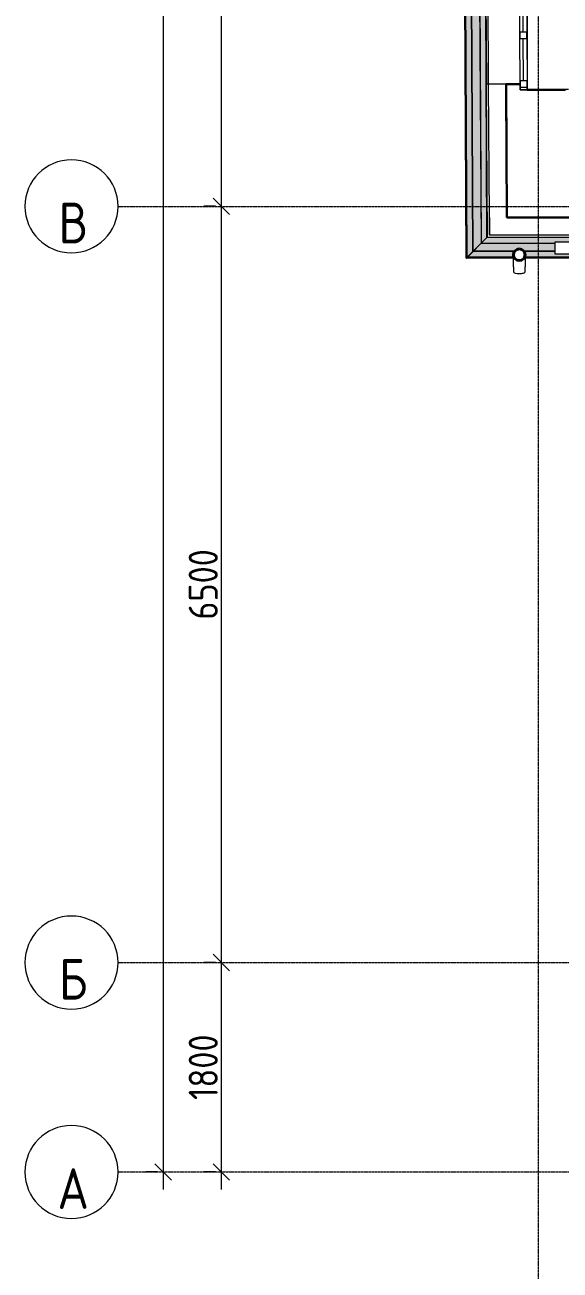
# Model space of a CAD drawing. Header units: millimetres. Extents: x -42533 to 645315, y 3457 to 82611.
# Drawn here: x 139425 to 144024, y 30647 to 41350 of the extents above; entities that cross this region are included whole.
import ezdxf

# ---------------------------------------------------------------- set-up
doc = ezdxf.new("R2010")
doc.units = ezdxf.units.MM
doc.linetypes.add('ADSK_Линия сетки', pattern=[25, 20, -2.5, 0, -2.5])
for name, color, linetype, lineweight in [('_ Окна', 7, 'Continuous', 9), ('Обобщенные модели', 7, 'Continuous', 18), ('Ограждение', 7, 'Continuous', 9), ('Окна', 7, 'Continuous', 9), ('Оси', 253, 'Continuous', 9), ('Перекрытие', 7, 'Continuous', 18), ('Размеры', 7, 'Continuous', 9), ('Стены наружные', 7, 'Continuous', 18), ('Стены несущие', 7, 'Continuous', 30), ('Стены отделка', 7, 'Continuous', 30), ('Стены штриховка', 7, 'Continuous', 9), ('ШТРИХОВКА', 252, 'Continuous', 15)]:
    doc.layers.add(name, color=color, linetype=linetype, lineweight=lineweight)
doc.styles.add('GOST Common', font='GOST_Common.ttf', dxfattribs={"width": 0.9, "height": 350})
doc.styles.add('GOST Common_1', font='GOST_Common.ttf', dxfattribs={"width": 0.9, "height": 250})
doc.dimstyles.new('ADSK_Основной_2_5_мм', dxfattribs={"dimscale": 304.8, "dimtxt": 251.428749, "dimasz": 0.463911, "dimexe": 0.492126, "dimexo": 0.492126, "dimgap": 0.098425, "dimtad": 1, "dimrnd": 0.01, "dimdsep": 46, "dimtxsty": 'GOST Common_1', "dimblk1": 'OBLIQUE', "dimblk2": 'OBLIQUE', "dimsah": 1, "dimcen": 0.09, "dimdle": 0.492126, "dimazin": 2, "dimtfac": 1, "dimtdec": 4, "dimtix": 1, "dimtmove": 0, "dimatfit": 3, "dimfxl": 1, "dimtvp": 1, "dimtolj": 1, "dimtzin": 0, "dimlwd": 20, "dimlwe": 20, "dimarcsym": 2})

# ---------------------------------------------------------------- blocks, each defined once
blk = doc.blocks.new('_Oblique')
at = {"color": 0, "linetype": 'ByBlock', "lineweight": -2}
blk.add_line((-0.5, -0.5), (0.5, 0.5), dxfattribs=at)
blk = doc.blocks.new('*D464')
at = {"layer": 'Defpoints', "color": 0, "transparency": 16777216}
for p in [(-8940, 43384), (-9040, 334), (-8940, 334)]:
    blk.add_point(p, dxfattribs=at)
at = {"layer": 'Размеры', "color": 0, "transparency": 16777216}
for p, q in [((-9040, 43534), (-9040, 184)), ((-9090, 43384), (-9190, 43384)), ((-9090, 334), (-9190, 334))]:
    blk.add_line(p, q, dxfattribs=at)
at = {"layer": 'Размеры', "color": 0, "transparency": 16777216, "xscale": 141.4, "yscale": 141.4, "zscale": 141.4}
for p, rotation in [((-9040, 43384), 90), ((-9040, 334), 270)]:
    blk.add_blockref('_Oblique', p, dxfattribs=dict(at, rotation=rotation))
at = {"layer": 'Размеры', "color": 0, "transparency": 16777216, "insert": (-9195, 21859), "char_height": 250, "width": 971.62, "attachment_point": 5, "rotation": 90, "style": 'GOST Common_1'}
blk.add_mtext('\\A1;43050', dxfattribs=at)
blk = doc.blocks.new('*D468')
at = {"layer": 'Defpoints', "color": 0, "transparency": 16777216}
for p in [(-8441, 13284), (-8541, 8634), (-8441, 8634)]:
    blk.add_point(p, dxfattribs=at)
at = {"layer": 'Размеры', "color": 0, "transparency": 16777216}
for p, q in [((-8541, 13434), (-8541, 8484)), ((-8591, 13284), (-8691, 13284)), ((-8591, 8634), (-8691, 8634))]:
    blk.add_line(p, q, dxfattribs=at)
at = {"layer": 'Размеры', "color": 0, "transparency": 16777216, "xscale": 141.4, "yscale": 141.4, "zscale": 141.4}
for p, rotation in [((-8541, 13284), 90), ((-8541, 8634), 270)]:
    blk.add_blockref('_Oblique', p, dxfattribs=dict(at, rotation=rotation))
at = {"layer": 'Размеры', "color": 0, "transparency": 16777216, "insert": (-8696, 10959), "char_height": 250, "width": 782.41, "attachment_point": 5, "rotation": 90, "style": 'GOST Common_1'}
blk.add_mtext('\\A1;4650', dxfattribs=at)
blk = doc.blocks.new('*D469')
at = {"layer": 'Defpoints', "color": 0, "transparency": 16777216}
for p in [(-8441, 8634), (-8541, 2134), (-8441, 2134)]:
    blk.add_point(p, dxfattribs=at)
at = {"layer": 'Размеры', "color": 0, "transparency": 16777216}
for p, q in [((-8541, 8784), (-8541, 1984)), ((-8591, 8634), (-8691, 8634)), ((-8591, 2134), (-8691, 2134))]:
    blk.add_line(p, q, dxfattribs=at)
at = {"layer": 'Размеры', "color": 0, "transparency": 16777216, "xscale": 141.4, "yscale": 141.4, "zscale": 141.4}
for p, rotation in [((-8541, 8634), 90), ((-8541, 2134), 270)]:
    blk.add_blockref('_Oblique', p, dxfattribs=dict(at, rotation=rotation))
at = {"layer": 'Размеры', "color": 0, "transparency": 16777216, "insert": (-8696, 5384), "char_height": 250, "width": 756.84, "attachment_point": 5, "rotation": 90, "style": 'GOST Common_1'}
blk.add_mtext('\\A1;6500', dxfattribs=at)
blk = doc.blocks.new('*D470')
at = {"layer": 'Defpoints', "color": 0, "transparency": 16777216}
for p in [(-8441, 2134), (-8541, 334), (-8441, 334)]:
    blk.add_point(p, dxfattribs=at)
at = {"layer": 'Размеры', "color": 0, "transparency": 16777216}
for p, q in [((-8541, 2284), (-8541, 184)), ((-8591, 2134), (-8691, 2134)), ((-8591, 334), (-8691, 334))]:
    blk.add_line(p, q, dxfattribs=at)
at = {"layer": 'Размеры', "color": 0, "transparency": 16777216, "xscale": 141.4, "yscale": 141.4, "zscale": 141.4}
for p, rotation in [((-8541, 2134), 90), ((-8541, 334), 270)]:
    blk.add_blockref('_Oblique', p, dxfattribs=dict(at, rotation=rotation))
at = {"layer": 'Размеры', "color": 0, "transparency": 16777216, "insert": (-8696, 1234), "char_height": 250, "width": 700.59, "attachment_point": 5, "rotation": 90, "style": 'GOST Common_1'}
blk.add_mtext('\\A1;1800', dxfattribs=at)
blk = doc.blocks.new('План 2 этажа')
at = {"lineweight": 9}
h = blk.add_hatch(dxfattribs=at)
h.set_pattern_fill('ANSI34', color=8, scale=20)
h.set_pattern_definition([(45, (686.36, 338.7), (-269.4077, 269.4077), []), (45, (776.16, 338.7), (-269.4077, 269.4077), []), (45, (865.96, 338.7), (-269.4077, 269.4077), []), (45, (955.77, 338.7), (-269.4077, 269.4077), [])])
h.paths.add_polyline_path([(44851.357, 8633.7), (44751.357, 8633.7), (44751.357, 5758.7), (44851.357, 5758.7), (44851.357, 5765.757)])
h.paths.add_polyline_path([(44851.357, 8965.757), (44141.357, 8965.757), (44141.357, 8865.757), (44751.357, 8865.757), (44751.357, 8633.7), (44851.357, 8633.7)])
h.paths.add_polyline_path([(43071.357, 8965.757), (42607.411, 8965.757), (42608.511, 8865.757), (43071.357, 8865.757)])
h.paths.add_polyline_path([(44839.469, 4703.7), (44851.357, 4703.7), (44851.357, 5758.7), (44751.357, 5758.7), (44751.357, 4703.7), (44826.357, 4703.7)])
h.paths.add_polyline_path([(38937.342, -5867.992), (39332.842, -5867.992), (39332.842, -5096.401), (38937.342, -5096.401)], flags=9)
h.paths.add_polyline_path([(487.342, -5523.806), (882.842, -5523.806), (882.842, -4752.215), (487.342, -4752.215)], flags=9)
h.paths.add_polyline_path([(3487.342, -5523.806), (3882.842, -5523.806), (3882.842, -4752.215), (3487.342, -4752.215)], flags=9)
h.paths.add_polyline_path([(7622.042, -5523.806), (8049.042, -5523.806), (8049.042, -4752.215), (7622.042, -4752.215)], flags=9)
h.paths.add_polyline_path([(10637.342, -5523.806), (11032.842, -5523.806), (11032.842, -4752.215), (10637.342, -4752.215)], flags=9)
h.paths.add_polyline_path([(18537.342, -5523.806), (18932.842, -5523.806), (18932.842, -4752.215), (18537.342, -4752.215)], flags=9)
h.paths.add_polyline_path([(31035.791, -5523.806), (31431.291, -5523.806), (31431.291, -4752.215), (31035.791, -4752.215)], flags=9)
h.paths.add_polyline_path([(42337.342, -5523.806), (42732.842, -5523.806), (42732.842, -4752.215), (42337.342, -4752.215)], flags=9)
h.paths.add_polyline_path([(49290.092, -5523.806), (49780.092, -5523.806), (49780.092, -4752.215), (49290.092, -4752.215)], flags=9)
h.paths.add_polyline_path([(-5981.158, -5523.806), (-5648.658, -5523.806), (-5648.658, -4752.215), (-5981.158, -4752.215)], flags=9)
h.paths.add_polyline_path([(55758.592, -5523.806), (56311.592, -5523.806), (56311.592, -4752.215), (55758.592, -4752.215)], flags=9)
h.paths.add_polyline_path([(-10042.694, -119.379), (-9584.194, -119.379), (-9584.194, 652.212), (-10042.694, 652.212)], flags=9)
h.paths.add_polyline_path([(-10026.944, 8180.621), (-9599.944, 8180.621), (-9599.944, 8952.212), (-10026.944, 8952.212)], flags=9)
h.paths.add_polyline_path([(-10011.644, 12830.621), (-9616.144, 12830.621), (-9616.144, 13602.212), (-10011.644, 13602.212)], flags=9)
h.paths.add_polyline_path([(-10042.694, 20130.621), (-9584.194, 20130.621), (-9584.194, 20902.212), (-10042.694, 20902.212)], flags=9)
h.paths.add_polyline_path([(-10011.644, 36430.621), (-9616.144, 36430.621), (-9616.144, 37202.212), (-10011.644, 37202.212)], flags=9)
h.paths.add_polyline_path([(-10058.894, 42930.621), (-9568.894, 42930.621), (-9568.894, 43702.212), (-10058.894, 43702.212)], flags=9)
h.paths.add_polyline_path([(-10026.944, 1680.621), (-9599.944, 1680.621), (-9599.944, 2452.212), (-10026.944, 2452.212)], flags=9)
h.paths.add_polyline_path([(46258.592, -5523.806), (46811.592, -5523.806), (46811.592, -4752.215), (46258.592, -4752.215)], flags=9)
at = {"layer": 'Ограждение', "transparency": 33554432}
for points in [[(-6435.835, 8187.492), (-6431.692, 8192.698), (-6496.046, 20732.028), (-6500.215, 20732.028), (-6435.836, 8187.693)], [(-6435.634, 8187.693), (-6257.957, 8367.29), (-6321.568, 20762.023), (-6500.163, 20761.106), (-6436.34, 8325.193)], [(-6257.952, 8366.29), (-6256.957, 8367.29), (-6257.957, 8367.29)]]:
    blk.add_hatch(color=8, dxfattribs=at).paths.add_polyline_path(points)
h = blk.add_hatch(color=8, dxfattribs=at)
h.paths.add_polyline_path([(-5676.243, 8187.693), (-35.537, 8187.693), (-13.608, 8209.719), (-13.608, 8316.342), (86.392, 8316.342), (86.392, 8310.156), (140.093, 8364.092), (140.078, 8366.29), (-6257.952, 8366.29), (-6435.634, 8187.693), (-6020.291, 8187.693), (-6029.186, 8206.164), (-6029.186, 8228.416), (-6019.531, 8248.464), (-5999.852, 8262.859), (-5980.439, 8267.29), (-5958.745, 8262.338), (-5941.348, 8248.464), (-5931.693, 8228.416), (-5931.693, 8206.164), (-5939.369, 8187.693), (-5931.693, 8187.693)])
h.paths.add_polyline_path([(-5176.243, 8224.591), (-5676.243, 8224.591), (-5676.243, 8324.591), (-5176.243, 8324.591)])
h = blk.add_hatch(color=8, dxfattribs=at)
h.paths.add_polyline_path([(-5939.621, 8187.492), (-35.537, 8187.693), (-31.587, 8191.661), (-5938.677, 8191.661), (-5940.685, 8187.492)])
h.paths.add_polyline_path([(-6435.634, 8187.492), (-6020.291, 8187.693), (-6022.201, 8191.661), (-6431.687, 8191.661), (-6435.835, 8187.492)])
at = {"layer": '_ Окна', "color": 8}
for p, q in [((-5946.021, 10134.276), (-5950.23, 10954.265)), ((-5943.866, 9714.281), (-5945.713, 10074.277)), ((-5913.558, 9654.436), (-5973.558, 9654.128))]:
    blk.add_line(p, q, dxfattribs=at)
at = {"layer": '_ Окна', "color": 8, "lineweight": 18}
for p, q in [((-5976.021, 10134.122), (-5916.022, 10134.43)), ((-5975.713, 10074.123), (-5976.021, 10134.122)), ((-5915.714, 10074.431), (-5975.713, 10074.123)), ((-5916.022, 10134.43), (-5915.714, 10074.431)), ((-5973.866, 9714.127), (-5913.866, 9714.435)), ((-5973.455, 9634.129), (-5973.866, 9714.127)), ((-5913.456, 9634.436), (-5973.455, 9634.129)), ((-5913.866, 9714.435), (-5913.456, 9634.436))]:
    blk.add_line(p, q, dxfattribs=at)
at = {"layer": 'Обобщенные модели', "color": 8}
for p, q in [((-6030.439, 8193.035), (-6030.439, 8196.205)), ((-6030.439, 8191.661), (-6030.439, 8192.876)), ((-6030.439, 8189.664), (-6030.439, 8190.992)), ((-5930.439, 8192.876), (-5930.439, 8191.661)), ((-5930.439, 8190.992), (-5930.439, 8189.243)), ((-6030.439, 8113.642), (-6030.439, 8071.138)), ((-5930.439, 8071.138), (-5930.439, 8113.642))]:
    blk.add_line(p, q, dxfattribs=at)
at = {"layer": 'Обобщенные модели', "color": 8, "flags": 128}
for points in [[(-6030.439, 8113.642), (-6030.439, 8119.31), (-6030.439, 8124.894), (-6030.439, 8130.387), (-6030.439, 8135.778), (-6030.439, 8141.06), (-6030.439, 8146.224), (-6030.439, 8151.261), (-6030.439, 8156.165), (-6030.439, 8160.926), (-6030.439, 8165.537), (-6030.439, 8169.991), (-6030.439, 8174.281), (-6030.439, 8178.399), (-6030.439, 8182.34), (-6030.439, 8186.097), (-6030.439, 8187.492)], [(-5930.439, 8197.29), (-5930.439, 8194.378), (-5930.439, 8192.876)], [(-5930.439, 8187.492), (-5930.439, 8183.926), (-5930.439, 8180.06), (-5930.439, 8176.015), (-5930.439, 8171.796), (-5930.439, 8167.409), (-5930.439, 8162.862), (-5930.439, 8158.163), (-5930.439, 8153.318), (-5930.439, 8148.335), (-5930.439, 8143.223), (-5930.439, 8137.989), (-5930.439, 8132.642), (-5930.439, 8127.191), (-5930.439, 8121.643), (-5930.439, 8116.009), (-5930.439, 8113.642)]]:
    blk.add_lwpolyline(points, dxfattribs=at)
at = {"layer": 'Обобщенные модели', "color": 8, "lineweight": 40}
for start, end in [(90, 270), (270, 90)]:
    blk.add_arc((-5980.439, 8217.29), 50, start, end, dxfattribs=at)
at = {"layer": 'Обобщенные модели', "color": 8}
for start, end in [(203.2523215, 208.6960041), (208.6960041, 210.194292), (211.0190146, 213.1760578), (215.3356938, 270), (270, 324.6643062), (326.8239422, 328.9809854), (329.805708, 331.3039959), (331.3039959, 336.7476785)]:
    blk.add_arc((-5980.439, 8217.29), 52, start, end, dxfattribs=at)
for start_param, end_param in [(3.141592654, 4.71238898), (4.71238898, 6.283185307)]:
    blk.add_ellipse((-5980.439, 8071.138), major_axis=(50, 0), ratio=0.309016994, start_param=start_param, end_param=end_param, dxfattribs=at)
at = {"layer": 'Ограждение', "color": 8}
for p, q in [((-6435.835, 8187.492), (-6500.215, 20732.028)), ((-6435.634, 8187.693), (-6500.163, 20761.106)), ((-6434.687, 8188.645), (-6499.061, 20732.028)), ((-6434.559, 8188.774), (-6498.933, 20732.028)), ((-6434.368, 8188.966), (-6498.89, 20761.113)), ((-6434.092, 8189.243), (-6498.464, 20732.028)), ((-6432.352, 8190.992), (-6496.714, 20732.028)), ((-6432.012, 8191.334), (-6496.372, 20732.028)), ((-6431.687, 8191.661), (-6496.046, 20732.028)), ((-6430.478, 8192.876), (-6494.831, 20732.028)), ((-6257.952, 8366.29), (-6321.568, 20762.023)), ((-6257.952, 8366.29), (-6321.568, 20762.023)), ((-6272.54, 11403.617), (-6263.708, 9682.64)), ((-6263.708, 9682.64), (-6272.54, 11403.617)), ((-6263.708, 9682.64), (-6256.957, 8367.29)), ((-6257.952, 8366.29), (-6435.634, 8187.693)), ((-6434.368, 8188.966), (-6257.952, 8366.29)), ((-6256.957, 8367.29), (-6257.952, 8366.29)), ((140.109, 8366.29), (-6257.952, 8366.29)), ((140.109, 8366.29), (-6257.952, 8366.29)), ((-6435.835, 8187.492), (-6434.687, 8188.645)), ((-6020.194, 8187.492), (-6435.835, 8187.492)), ((-6434.368, 8188.966), (-6435.634, 8187.693)), ((-6435.634, 8187.693), (-6434.368, 8188.966)), ((-6020.291, 8187.693), (-6435.634, 8187.693)), ((-6020.749, 8188.645), (-6434.687, 8188.645)), ((-6434.092, 8189.243), (-6434.559, 8188.774)), ((-6020.811, 8188.774), (-6434.559, 8188.774)), ((-6430.478, 8192.876), (-6434.368, 8188.966)), ((-6434.368, 8188.966), (-6431.687, 8191.661)), ((-6431.687, 8191.661), (-6434.368, 8188.966)), ((-6434.368, 8188.966), (-6431.687, 8191.661)), ((-6020.904, 8188.966), (-6434.368, 8188.966)), ((-6432.352, 8190.992), (-6434.092, 8189.243)), ((-6434.092, 8189.243), (-6432.352, 8190.992)), ((-6021.037, 8189.243), (-6434.092, 8189.243)), ((-6432.012, 8191.334), (-6432.352, 8190.992)), ((-6021.879, 8190.992), (-6432.352, 8190.992)), ((-6022.044, 8191.334), (-6432.012, 8191.334)), ((-6431.687, 8191.661), (-6430.478, 8192.876)), ((-6022.201, 8191.661), (-6431.687, 8191.661)), ((-6022.786, 8192.876), (-6430.478, 8192.876)), ((-35.737, 8187.492), (-5940.685, 8187.492)), ((-35.537, 8187.693), (-5940.588, 8187.693)), ((-34.589, 8188.645), (-5940.129, 8188.645)), ((-34.461, 8188.774), (-5940.067, 8188.774)), ((-34.269, 8188.966), (-5939.975, 8188.966)), ((-33.994, 8189.243), (-5939.841, 8189.243)), ((-32.253, 8190.992), (-5938.999, 8190.992)), ((-31.912, 8191.334), (-5938.834, 8191.334)), ((-31.587, 8191.661), (-5938.677, 8191.661)), ((-30.377, 8192.876), (-5938.092, 8192.876))]:
    blk.add_line(p, q, dxfattribs=at)
at = {"layer": 'Окна', "color": 8}
for p, q in [((-5976.021, 10134.122), (-5980.229, 10954.111)), ((-5920.23, 10954.419), (-5916.022, 10134.43)), ((-5976.021, 10134.122), (-5975.713, 10074.123)), ((-5973.866, 9714.127), (-5975.713, 10074.123)), ((-5915.714, 10074.431), (-5916.022, 10134.43)), ((-5915.714, 10074.431), (-5913.866, 9714.435)), ((-5973.866, 9714.127), (-5973.455, 9634.129)), ((-5973.455, 9634.129), (-5913.456, 9634.436)), ((-5913.456, 9634.436), (-5913.866, 9714.435))]:
    blk.add_line(p, q, dxfattribs=at)
at = {"layer": 'Оси', "color": 8, "linetype": 'ADSK_Линия сетки'}
for p, q in [((-5814.077, -4690.674), (-5814.077, 44448.764)), ((-9428.371, 8633.7), (56691.21, 8633.7)), ((-9428.371, 2133.7), (43381.868, 2133.7)), ((-9428.371, 333.7), (50898.627, 333.7))]:
    blk.add_line(p, q, dxfattribs=at)
at = {"layer": 'Оси', "color": 8, "lineweight": 20}
for centre, start, end in [((-9828.371, 8633.7), 90, 270), ((-9828.371, 8633.7), 270, 90), ((-9828.371, 2133.7), 90, 270), ((-9828.371, 2133.7), 270, 90), ((-9828.371, 333.7), 90, 270), ((-9828.371, 333.7), 270, 90)]:
    blk.add_arc(centre, 400, start, end, dxfattribs=at)
at = {"layer": 'Перекрытие', "color": 8}
for p, q in [((-5912.801, 11454.464), (-5912.801, 9640.342)), ((-5912.801, 9640.342), (-5557.995, 9640.342))]:
    blk.add_line(p, q, dxfattribs=at)
at = {"layer": 'Стены наружные', "color": 8}
for p, q in [((-6378.743, 8247.29), (-6443.036, 20776.946)), ((-6428.448, 8197.29), (-6492.578, 20686.997)), ((-6442.579, 20687.254), (-6378.704, 8247.29)), ((-6305.036, 8317.29), (-6382.419, 20761.711)), ((-6372.957, 20761.759), (-6309.101, 8317.29)), ((-6332.419, 20761.967), (-6263.525, 9682.641)), ((-6243.708, 9682.742), (-6252.535, 11402.72)), ((-6020.096, 8247.29), (-6378.743, 8247.29)), ((-6378.704, 8247.29), (-6020.096, 8247.29)), ((-6309.101, 8317.29), (-5676.243, 8317.29)), ((-5940.782, 8247.29), (-5676.243, 8247.29)), ((-5676.243, 8247.29), (-5940.782, 8247.29)), ((-6024.912, 8197.29), (-6428.448, 8197.29)), ((-29.536, 8197.29), (-5935.966, 8197.29))]:
    blk.add_line(p, q, dxfattribs=at)
at = {"layer": 'Стены несущие', "color": 8}
for p, q in [((-5973.712, 9684.128), (-6093.71, 9683.512)), ((-6093.71, 9683.512), (-6087.831, 8538.079)), ((-6090.449, 9048.079), (-6093.71, 9683.512)), ((-5583.46, 9636.13), (-5913.456, 9634.436)), ((-6087.831, 8538.079), (309.268, 8538.079))]:
    blk.add_line(p, q, dxfattribs=at)
at = {"layer": 'Стены отделка', "color": 8, "lineweight": 9}
for p, q in [((-6093.71, 9683.512), (-6263.708, 9682.64)), ((-6263.708, 9682.64), (-6256.957, 8367.29)), ((-6087.831, 8538.079), (-6090.449, 9048.079)), ((-6237.833, 8538.079), (-6237.064, 8388.079)), ((-6237.06, 8387.29), (-6237.833, 8538.079)), ((159.266, 8538.079), (-6087.831, 8538.079)), ((-6256.957, 8367.29), (140.078, 8367.29)), ((-6237.064, 8388.079), (159.98, 8388.079)), ((139.983, 8387.29), (-6237.06, 8387.29)), ((-5176.243, 8324.591), (-5676.243, 8324.591)), ((-5676.243, 8324.591), (-5676.243, 8224.591)), ((-5676.243, 8224.591), (-5176.243, 8224.591))]:
    blk.add_line(p, q, dxfattribs=at)
at = {"layer": 'Стены штриховка', "color": 8}
for q in [(-6243.708, 9682.742), (-6237.833, 8538.079)]:
    blk.add_line((-6237.833, 8538.079), q, dxfattribs=at)
at = {"layer": 'Оси', "color": 8, "char_height": 350, "attachment_point": 5, "line_spacing_factor": 1.022766, "style": 'GOST Common'}
for s, insert, width in [('\\pxqc,t0.25714,0.51429,0.77143,1.02857,1.28571,1.54286,1.8,2.05714,2.31429,2.57143,2.82857,3.08571,3.34286,3.6,3.85714,4.11429,4.37143,4.62857,4.88571,5.14286,5.4,5.65714,5.91429,6.17143,6.42857,6.68571,6.94286,7.2,7.45714,7.71429,7.97143,8.22857;{В}', (-9813.444, 8490.849), 261.9), ('\\pxqc,t0.25714,0.51429,0.77143,1.02857,1.28571,1.54286,1.8,2.05714,2.31429,2.57143,2.82857,3.08571,3.34286,3.6,3.85714,4.11429,4.37143,4.62857,4.88571,5.14286,5.4,5.65714,5.91429,6.17143,6.42857,6.68571,6.94286,7.2,7.45714,7.71429,7.97143,8.22857;{Б}', (-9813.444, 1990.849), 261.9), ('\\pxqc,t0.25714,0.51429,0.77143,1.02857,1.28571,1.54286,1.8,2.05714,2.31429,2.57143,2.82857,3.08571,3.34286,3.6,3.85714,4.11429,4.37143,4.62857,4.88571,5.14286,5.4,5.65714,5.91429,6.17143,6.42857,6.68571,6.94286,7.2,7.45714,7.71429,7.97143,8.22857;{А}', (-9813.444, 190.849), 291.6)]:
    blk.add_mtext(s, dxfattribs=dict(at, insert=insert, width=width))
at = {"layer": 'Размеры', "color": 8}
for base, p1, p2, override, picture, middle in [((-9039.994, 333.7), (-8940.009, 43383.7), (-8940.009, 333.7), {"dimpost": '<>', "dimfxl": 43050, "dimlwd": 65535, "dimlwe": 65535}, '*D464', (-9194.994, 21858.7)), ((-8540.616, 8633.7), (-8440.631, 13283.7), (-8440.631, 8633.7), {"dimpost": '<>', "dimfxl": 4650, "dimlwd": 65535, "dimlwe": 65535}, '*D468', (-8695.616, 10958.7)), ((-8540.616, 2133.7), (-8440.631, 8633.7), (-8440.631, 2133.7), {"dimpost": '<>', "dimfxl": 6500, "dimlwd": 65535, "dimlwe": 65535}, '*D469', (-8695.616, 5383.7)), ((-8540.616, 333.7), (-8440.631, 2133.7), (-8440.631, 333.7), {"dimpost": '<>', "dimfxl": 1800, "dimlwd": 65535, "dimlwe": 65535}, '*D470', (-8695.616, 1233.7))]:
    dim = blk.add_linear_dim(base=base, p1=p1, p2=p2, angle=90, dimstyle='ADSK_Основной_2_5_мм', override=override, dxfattribs=at)
    dim.commit()
    dim.dimension.update_dxf_attribs({"geometry": picture, "text_midpoint": middle})

msp = doc.modelspace()

# ---------------------------------------------------------------- block references
at = {"layer": 'ШТРИХОВКА'}
msp.add_blockref('План 2 этажа', (149653.4, 31156.8), dxfattribs=at)

doc.saveas('drawing.dxf')
